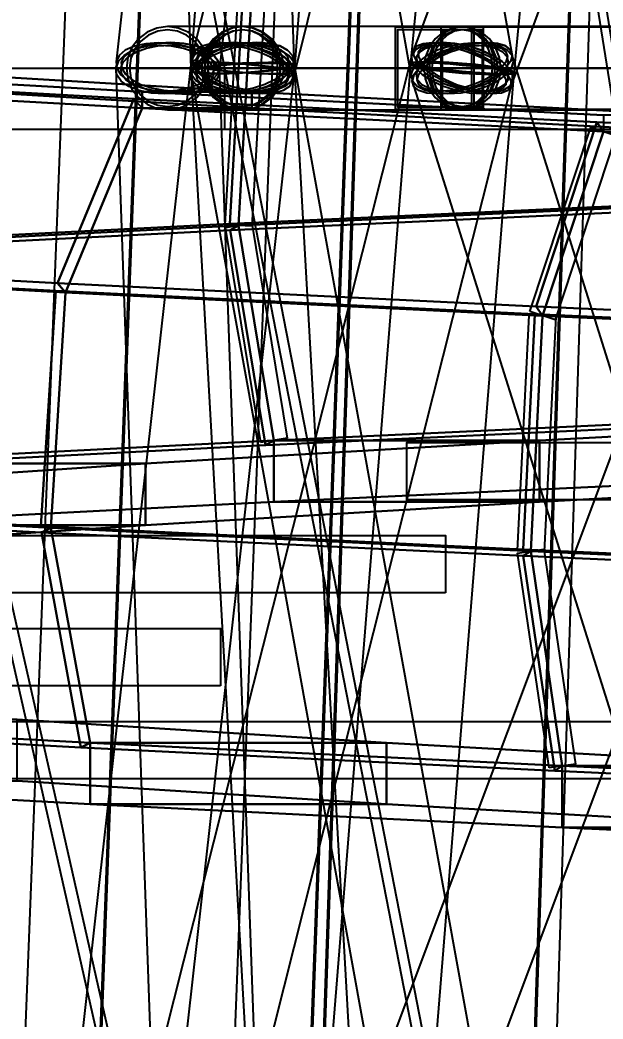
# Model space of a CAD drawing. Header units: millimetres. Extents: x -123812 to 252100, y -3000 to 639000.
# Drawn here: x -11472 to -8622, y 445355 to 450236 of the extents above; entities that cross this region are included whole.
import ezdxf

# ---------------------------------------------------------------- set-up
doc = ezdxf.new("R2010")
doc.units = ezdxf.units.MM
for name, color, linetype, lineweight in [('D-STR-DECK', 7, 'Continuous', 25), ('D-STR-DIM', 7, 'Continuous', 13), ('D-STR-STRC', 7, 'Continuous', 25)]:
    doc.layers.add(name, color=color, linetype=linetype, lineweight=lineweight)
doc.styles.add('OpenSansCondensed-Light', font='OpenSansCondensed-Light.ttf')
doc.styles.add('TOWER_UNICODE', font='Arial Unicode.ttf')
doc.dimstyles.new('EZDXF', dxfattribs={"dimtxt": 0.25, "dimasz": 0.175, "dimexe": 0.375, "dimexo": 0.125, "dimgap": 0.1, "dimtad": 1, "dimlfac": 100, "dimzin": 12, "dimdsep": 46, "dimtxsty": 'OpenSansCondensed-Light', "dimblk": 'ARCHTICK', "dimcen": 2.5, "dimazin": 3, "dimtfac": 0.5, "dimtmove": 2, "dimatfit": 3})

# ---------------------------------------------------------------- blocks, each defined once
blk = doc.blocks.new('_ARCHTICK')
at = {"color": 0, "linetype": 'BYBLOCK', "const_width": 0.15}
blk.add_lwpolyline([(-0.5, -0.5), (0.5, 0.5)], dxfattribs=at)

msp = doc.modelspace()

# ---------------------------------------------------------------- linework, layer by layer
at = {"layer": 'D-STR-DECK'}
for points in [[(-12376.3, 445000), (-14915, 455000), (-13237, 455000), (-10974.3, 445000)], [(-12376.3, 445000), (-14915, 455000), (-13237, 455000), (-10974.3, 445000)], [(-11030.9, 445000), (-13293.6, 455000), (-11396, 455000), (-9448, 445000)], [(-11030.9, 445000), (-13293.6, 455000), (-11396, 455000), (-9448, 445000)], [(-9496.7, 445000), (-11444.7, 455000), (-9360, 455000), (-7760, 445000)], [(-9496.7, 445000), (-11444.7, 455000), (-9360, 455000), (-7760, 445000)], [(-7800, 445000), (-9400, 455000), (-7163.8, 455000), (-5939.2, 445000)], [(-7800, 445000), (-9400, 455000), (-7163.8, 455000), (-5939.2, 445000)], [(-10381.2, 450390.1), (-10446.1, 449240.1), (-7952.5, 449353.8), (-7903.2, 450503.8)], [(-10403.1, 449231.8), (-10338.2, 450381.8), (-7870.5, 450495.5), (-7919.8, 449345.5)], [(-12623.6, 450276.5), (-12702.6, 449126.5), (-10446.1, 449240.1), (-10381.2, 450390.1)], [(-12650.2, 449118.2), (-12571.2, 450268.2), (-10338.2, 450381.8), (-10403.1, 449231.8)], [(-10468, 449235.5), (-10403.1, 450385.5), (-10273.3, 450378.2), (-10338.2, 449228.2)], [(-10403.1, 449231.8), (-10338.2, 450381.8), (-10381.2, 450390.1), (-10446.1, 449240.1)], [(-10403.1, 449231.8), (-10338.2, 450381.8), (-10381.2, 450390.1), (-10446.1, 449240.1)], [(-17200, 449700), (-17200, 450000), (-4957.2, 450000), (-4957.2, 449700)], [(-17200, 449700), (-17200, 450000), (-4957.2, 450000), (-4957.2, 449700)], [(-17052.9, 449700), (-17052.9, 450000), (-4829.6, 450000), (-4829.6, 449700)], [(-17052.9, 449700), (-17052.9, 450000), (-4829.6, 450000), (-4829.6, 449700)], [(-16613.9, 449700), (-16613.9, 450000), (-4619.4, 450000), (-4619.4, 449700)], [(-16613.9, 449700), (-16613.9, 450000), (-4619.4, 450000), (-4619.4, 449700)], [(-15890.7, 449700), (-15890.7, 450000), (-4330.1, 450000), (-4330.1, 449700)], [(-15890.7, 449700), (-15890.7, 450000), (-4330.1, 450000), (-4330.1, 449700)], [(-14895.6, 449700), (-14895.6, 450000), (-3966.8, 450000), (-3966.8, 449700)], [(-14895.6, 449700), (-14895.6, 450000), (-3966.8, 450000), (-3966.8, 449700)], [(-13645.7, 449700), (-13645.7, 450000), (-3535.5, 450000), (-3535.5, 449700)], [(-13645.7, 449700), (-13645.7, 450000), (-3535.5, 450000), (-3535.5, 449700)], [(-10338.9, 449884.5), (-10874.7, 449884.5), (-12900.3, 449998.2), (-12266, 449998.2)], [(-10874.7, 449884.5), (-10874.7, 449804.5), (-12900.3, 449918.2), (-12900.3, 449998.2)], [(-10338.9, 449804.5), (-10338.9, 449884.5), (-12266, 449998.2), (-12266, 449918.2)], [(-12162.2, 449700), (-12162.2, 450000), (-3043.8, 450000), (-3043.8, 449700)], [(-12162.2, 449700), (-12162.2, 450000), (-3043.8, 450000), (-3043.8, 449700)], [(-10470.7, 449700), (-10470.7, 450000), (-2500, 450000), (-2500, 449700)], [(-10470.7, 449700), (-10470.7, 450000), (-2500, 450000), (-2500, 449700)], [(-10914.4, 449849.9), (-11288.5, 448949.9), (-13390.1, 449063.6), (-12947.3, 449963.6)], [(-10874.7, 449804.5), (-10914.4, 449849.9), (-12947.3, 449963.6), (-12900.3, 449918.2)], [(-11248.7, 448904.5), (-10874.7, 449804.5), (-12900.3, 449918.2), (-13343.1, 449018.2)], [(-10874.7, 449804.5), (-10338.9, 449804.5), (-12266, 449918.2), (-12900.3, 449918.2)], [(-10874.7, 449804.5), (-10338.9, 449804.5), (-10338.9, 449884.5), (-10874.7, 449884.5)], [(-8194.7, 449770.9), (-8620.2, 449770.9), (-10874.7, 449884.5), (-10338.9, 449884.5)], [(-8620.2, 449770.9), (-8620.2, 449690.9), (-10874.7, 449804.5), (-10874.7, 449884.5)], [(-10874.7, 449804.5), (-10338.9, 449804.5), (-10338.9, 449884.5), (-10874.7, 449884.5)], [(-8194.7, 449690.9), (-8194.7, 449770.9), (-10338.9, 449884.5), (-10338.9, 449804.5)], [(-11248.7, 448904.5), (-10874.7, 449804.5), (-10914.4, 449849.9), (-11288.5, 448949.9)], [(-8651.8, 449736.3), (-8948.9, 448836.3), (-11288.5, 448949.9), (-10914.4, 449849.9)], [(-11248.7, 448904.5), (-10874.7, 449804.5), (-10914.4, 449849.9), (-11288.5, 448949.9)], [(-8620.2, 449690.9), (-8651.8, 449736.3), (-10914.4, 449849.9), (-10874.7, 449804.5)], [(-8917.3, 448790.9), (-8620.2, 449690.9), (-10874.7, 449804.5), (-11248.7, 448904.5)], [(-8620.2, 449690.9), (-8194.7, 449690.9), (-10338.9, 449804.5), (-10874.7, 449804.5)], [(-8917.3, 448790.9), (-8620.2, 449690.9), (-8651.8, 449736.3), (-8948.9, 448836.3)], [(-6209.6, 449622.7), (-6423.3, 448722.7), (-8948.9, 448836.3), (-8651.8, 449736.3)], [(-8917.3, 448790.9), (-8620.2, 449690.9), (-8651.8, 449736.3), (-8948.9, 448836.3)], [(-6186.9, 449577.3), (-6209.6, 449622.7), (-8651.8, 449736.3), (-8620.2, 449690.9)], [(-8979, 448811.3), (-8681.9, 449711.3), (-8558.5, 449670.5), (-8855.6, 448770.5)], [(-6400.6, 448677.3), (-6186.9, 449577.3), (-8620.2, 449690.9), (-8917.3, 448790.9)], [(-10446.1, 449240.1), (-10403.1, 449231.8), (-7919.8, 449345.5), (-7952.5, 449353.8)], [(-10403.1, 449231.8), (-10444.5, 449208.5), (-7951.3, 449322.1), (-7919.8, 449345.5)], [(-10230.1, 448181.8), (-10403.1, 449231.8), (-7919.8, 449345.5), (-7788.4, 448295.5)], [(-10444.5, 449208.5), (-10271.4, 448158.5), (-7819.8, 448272.1), (-7951.3, 449322.1)], [(-12702.6, 449126.5), (-12650.2, 449118.2), (-10403.1, 449231.8), (-10446.1, 449240.1)], [(-12650.2, 449118.2), (-12700.6, 449094.9), (-10444.5, 449208.5), (-10403.1, 449231.8)], [(-12700.6, 449094.9), (-12489.8, 448044.9), (-10271.4, 448158.5), (-10444.5, 449208.5)], [(-12439.4, 448068.2), (-12650.2, 449118.2), (-10403.1, 449231.8), (-10230.1, 448181.8)], [(-10294.2, 448171.2), (-10467.2, 449221.2), (-10339, 449242.4), (-10165.9, 448192.4)], [(-10230.1, 448181.8), (-10403.1, 449231.8), (-10444.5, 449208.5), (-10271.4, 448158.5)], [(-10230.1, 448181.8), (-10403.1, 449231.8), (-10444.5, 449208.5), (-10271.4, 448158.5)], [(-11288.5, 448949.9), (-11248.7, 448904.5), (-13343.1, 449018.2), (-13390.1, 449063.6)], [(-11296.7, 448912.8), (-11369.1, 447762.8), (-13485.6, 447876.5), (-13399.9, 449026.5)], [(-11321.1, 447754.5), (-11248.7, 448904.5), (-13343.1, 449018.2), (-13428.8, 447868.2)], [(-11248.7, 448904.5), (-11296.7, 448912.8), (-13399.9, 449026.5), (-13343.1, 449018.2)], [(-11321.1, 447754.5), (-11248.7, 448904.5), (-11296.7, 448912.8), (-11369.1, 447762.8)], [(-8955.4, 448799.2), (-9012.9, 447649.2), (-11369.1, 447762.8), (-11296.7, 448912.8)], [(-11321.1, 447754.5), (-11248.7, 448904.5), (-11296.7, 448912.8), (-11369.1, 447762.8)], [(-8974.8, 447640.9), (-8917.3, 448790.9), (-11248.7, 448904.5), (-11321.1, 447754.5)], [(-8917.3, 448790.9), (-8955.4, 448799.2), (-11296.7, 448912.8), (-11248.7, 448904.5)], [(-8948.9, 448836.3), (-8917.3, 448790.9), (-11248.7, 448904.5), (-11288.5, 448949.9)], [(-6423.3, 448722.7), (-6400.6, 448677.3), (-8917.3, 448790.9), (-8948.9, 448836.3)], [(-9039.7, 447644.2), (-8982.2, 448794.2), (-8852.4, 448787.7), (-8909.9, 447637.7)], [(-8974.8, 447640.9), (-8917.3, 448790.9), (-8955.4, 448799.2), (-9012.9, 447649.2)], [(-6428, 448685.6), (-6469.4, 447535.6), (-9012.9, 447649.2), (-8955.4, 448799.2)], [(-8974.8, 447640.9), (-8917.3, 448790.9), (-8955.4, 448799.2), (-9012.9, 447649.2)], [(-6441.9, 447527.3), (-6400.6, 448677.3), (-8917.3, 448790.9), (-8974.8, 447640.9)], [(-6400.6, 448677.3), (-6428, 448685.6), (-8955.4, 448799.2), (-8917.3, 448790.9)], [(-10271.4, 448158.5), (-10230.1, 448181.8), (-7788.4, 448295.5), (-7819.8, 448272.1)], [(-10230.1, 447881.8), (-10230.1, 448181.8), (-7788.4, 448295.5), (-7788.4, 447995.5)], [(-10230.1, 448181.8), (-8932.3, 448181.8), (-6802.2, 448295.5), (-7788.4, 448295.5)], [(-8932.3, 448181.8), (-8932.3, 447881.8), (-6802.2, 447995.5), (-6802.2, 448295.5)], [(-12489.8, 448044.9), (-12439.4, 448068.2), (-10230.1, 448181.8), (-10271.4, 448158.5)], [(-12439.4, 447768.2), (-12439.4, 448068.2), (-10230.1, 448181.8), (-10230.1, 447881.8)], [(-12439.4, 448068.2), (-10858.3, 448068.2), (-8932.3, 448181.8), (-10230.1, 448181.8)], [(-10858.3, 448068.2), (-10858.3, 447768.2), (-8932.3, 447881.8), (-8932.3, 448181.8)], [(-8932.3, 447881.8), (-10230.1, 447881.8), (-10230.1, 448181.8), (-8932.3, 448181.8)], [(-8932.3, 447881.8), (-10230.1, 447881.8), (-10230.1, 448181.8), (-8932.3, 448181.8)], [(-5413.3, 447891.8), (-9581.2, 447891.8), (-9581.2, 448171.8), (-5413.3, 448171.8)], [(-14369.1, 447954.5), (-12539.2, 447954.5), (-10858.3, 448068.2), (-12439.4, 448068.2)], [(-12539.2, 447954.5), (-12539.2, 447654.5), (-10858.3, 447768.2), (-10858.3, 448068.2)], [(-10858.3, 447768.2), (-12439.4, 447768.2), (-12439.4, 448068.2), (-10858.3, 448068.2)], [(-10858.3, 447768.2), (-12439.4, 447768.2), (-12439.4, 448068.2), (-10858.3, 448068.2)], [(-8932.3, 447881.8), (-10230.1, 447881.8), (-7788.4, 447995.5), (-6802.2, 447995.5)], [(-10858.3, 447768.2), (-12439.4, 447768.2), (-10230.1, 447881.8), (-8932.3, 447881.8)], [(-11369.1, 447762.8), (-11321.1, 447754.5), (-13428.8, 447868.2), (-13485.6, 447876.5)], [(-11321.1, 447754.5), (-11367.3, 447731.2), (-13483.5, 447844.9), (-13428.8, 447868.2)], [(-11367.3, 447731.2), (-11174.2, 446681.2), (-13254.9, 446794.9), (-13483.5, 447844.9)], [(-11128.1, 446704.5), (-11321.1, 447754.5), (-13428.8, 447868.2), (-13200.2, 446818.2)], [(-12539.2, 447654.5), (-14369.1, 447654.5), (-12439.4, 447768.2), (-10858.3, 447768.2)], [(-9012.9, 447649.2), (-8974.8, 447640.9), (-11321.1, 447754.5), (-11369.1, 447762.8)], [(-11128.1, 446704.5), (-11321.1, 447754.5), (-11367.3, 447731.2), (-11174.2, 446681.2)], [(-8974.8, 447640.9), (-9011.5, 447617.6), (-11367.3, 447731.2), (-11321.1, 447754.5)], [(-11128.1, 446704.5), (-11321.1, 447754.5), (-11367.3, 447731.2), (-11174.2, 446681.2)], [(-9011.5, 447617.6), (-8858.1, 446567.6), (-11174.2, 446681.2), (-11367.3, 447731.2)], [(-8821.5, 446590.9), (-8974.8, 447640.9), (-11321.1, 447754.5), (-11128.1, 446704.5)], [(-9391.4, 447437.3), (-16131.1, 447437.3), (-16131.1, 447717.3), (-9391.4, 447717.3)], [(-8885.8, 446581.5), (-9039.1, 447631.5), (-8910.5, 447650.3), (-8757.1, 446600.3)], [(-6469.4, 447535.6), (-6441.9, 447527.3), (-8974.8, 447640.9), (-9012.9, 447649.2)], [(-8821.5, 446590.9), (-8974.8, 447640.9), (-9011.5, 447617.6), (-8858.1, 446567.6)], [(-6441.9, 447527.3), (-6468.3, 447504), (-9011.5, 447617.6), (-8974.8, 447640.9)], [(-8821.5, 446590.9), (-8974.8, 447640.9), (-9011.5, 447617.6), (-8858.1, 446567.6)], [(-6331.7, 446477.3), (-6441.9, 447527.3), (-8974.8, 447640.9), (-8821.5, 446590.9)], [(-6468.3, 447504), (-6358, 446454), (-8858.1, 446567.6), (-9011.5, 447617.6)], [(-10491.8, 446982.7), (-17134.1, 446982.7), (-17134.1, 447262.7), (-10491.8, 447262.7)], [(-11174.2, 446681.2), (-11128.1, 446704.5), (-13200.2, 446818.2), (-13254.9, 446794.9)], [(-11128.1, 446404.5), (-11128.1, 446704.5), (-13200.2, 446818.2), (-13200.2, 446518.2)], [(-11128.1, 446704.5), (-9680.2, 446704.5), (-11486.1, 446818.2), (-13200.2, 446818.2)], [(-7693, 446528.2), (-12343.2, 446528.2), (-12343.2, 446808.2), (-7693, 446808.2)], [(-9680.2, 446704.5), (-9680.2, 446404.5), (-11486.1, 446518.2), (-11486.1, 446818.2)], [(-8858.1, 446567.6), (-8821.5, 446590.9), (-11128.1, 446704.5), (-11174.2, 446681.2)], [(-9680.2, 446404.5), (-11128.1, 446404.5), (-11128.1, 446704.5), (-9680.2, 446704.5)], [(-8821.5, 446290.9), (-8821.5, 446590.9), (-11128.1, 446704.5), (-11128.1, 446404.5)], [(-8821.5, 446590.9), (-7671.4, 446590.9), (-9680.2, 446704.5), (-11128.1, 446704.5)], [(-9680.2, 446404.5), (-11128.1, 446404.5), (-11128.1, 446704.5), (-9680.2, 446704.5)], [(-7671.4, 446590.9), (-7671.4, 446290.9), (-9680.2, 446404.5), (-9680.2, 446704.5)], [(-6358, 446454), (-6331.7, 446477.3), (-8821.5, 446590.9), (-8858.1, 446567.6)], [(-7671.4, 446290.9), (-8821.5, 446290.9), (-8821.5, 446590.9), (-7671.4, 446590.9)], [(-6331.7, 446177.3), (-6331.7, 446477.3), (-8821.5, 446590.9), (-8821.5, 446290.9)], [(-6331.7, 446477.3), (-5504.6, 446477.3), (-7671.4, 446590.9), (-8821.5, 446590.9)], [(-7671.4, 446290.9), (-8821.5, 446290.9), (-8821.5, 446590.9), (-7671.4, 446590.9)], [(-9680.2, 446404.5), (-11128.1, 446404.5), (-13200.2, 446518.2), (-11486.1, 446518.2)], [(-7671.4, 446290.9), (-8821.5, 446290.9), (-11128.1, 446404.5), (-9680.2, 446404.5)], [(-5504.6, 446177.3), (-6331.7, 446177.3), (-8821.5, 446290.9), (-7671.4, 446290.9)]]:
    msp.add_lwpolyline(points, close=True, dxfattribs=at)
at = {"layer": 'D-STR-STRC'}
for points in [[(-8721.1, 475019.3), (-10637, 450019.3), (-10628.3, 450013.1), (-10603, 450006), (-10562.8, 449998.5), (-10510.3, 449991.2), (-10449.3, 449984.4), (-10383.7, 449978.7), (-10318.2, 449974.4), (-10257.1, 449971.9), (-10204.6, 449971.3), (-10164.4, 449972.6), (-10139.1, 449975.9), (-10130.4, 449980.7), (-8214.5, 474980.7)], [(-7166.8, 475024.1), (-9562.6, 450024.1), (-9554, 450019.3), (-9528.7, 450013.1), (-9488.6, 450006), (-9436.2, 449998.6), (-9375.2, 449991.2), (-9309.8, 449984.4), (-9244.3, 449978.7), (-9183.4, 449974.4), (-9131, 449971.9), (-9090.8, 449971.3), (-9065.5, 449972.6), (-9056.9, 449975.9), (-6661.1, 474975.9)], [(-9387.7, 455061.8), (-10630.1, 450061.8), (-10628.9, 450032), (-10611.1, 450000), (-10577.7, 449968), (-10531.2, 449938.2), (-10474.6, 449912.5), (-10411.8, 449892.9), (-10347.1, 449880.5), (-10284.8, 449876.3), (-10229.4, 449880.5), (-10184.4, 449892.9), (-10153, 449912.5), (-10137.3, 449938.2), (-8895, 454938.2)], [(-7702.4, 455087.5), (-9548.2, 450087.5), (-9548.1, 450061.8), (-9531.6, 450032), (-9500.1, 450000), (-9455.6, 449968), (-9401.2, 449938.2), (-9340.5, 449912.5), (-9277.7, 449892.9), (-9217.1, 449880.5), (-9162.9, 449876.3), (-9118.6, 449880.5), (-9087.4, 449892.9), (-9071.3, 449912.5), (-7225.4, 454912.5)], [(-10447.7, 455032), (-11001.9, 450032), (-10998.9, 450000), (-10979, 449968), (-10943.5, 449938.2), (-10894.8, 449912.5), (-10836.3, 449892.9), (-10771.8, 449880.5), (-10705.9, 449876.3), (-10643, 449880.5), (-10587.3, 449892.9), (-10542.8, 449912.5), (-10512.4, 449938.2), (-10498.1, 449968), (-9944, 454968)], [(-10446.8, 454968), (-9560.6, 449968), (-9553.6, 449938.2), (-9529.9, 449912.5), (-9491.3, 449892.9), (-9440.2, 449880.5), (-9380.3, 449876.3), (-9315.6, 449880.5), (-9250.4, 449892.9), (-9189.3, 449912.5), (-9136.5, 449938.2), (-9095.4, 449968), (-9068.9, 450000), (-9058.9, 450032), (-9945, 455032)], [(-10809.1, 455000), (-10637.2, 450000), (-10632.1, 449968), (-10610.1, 449938.2), (-10572.6, 449912.5), (-10522.3, 449892.9), (-10462.5, 449880.5), (-10397.4, 449876.3), (-10331.3, 449880.5), (-10268.8, 449892.9), (-10214.1, 449912.5), (-10171, 449938.2), (-10142.4, 449968), (-10130.2, 450000), (-10302, 455000)], [(-7601.4, 450203.2), (-9309.8, 450203.2), (-9351.5, 450196.3), (-9390.4, 450176), (-9423.8, 450143.7), (-9449.4, 450101.6), (-9465.5, 450052.6), (-9471, 450000), (-9465.5, 449947.4), (-9449.4, 449898.4), (-9423.8, 449856.3), (-9390.4, 449824), (-9351.5, 449803.7), (-9309.8, 449796.8), (-7601.4, 449796.8)], [(-7601.4, 450203.2), (-9309.8, 450203.2), (-9351.5, 450196.3), (-9390.4, 450176), (-9423.8, 450143.7), (-9449.4, 450101.6), (-9465.5, 450052.6), (-9471, 450000), (-9465.5, 449947.4), (-9449.4, 449898.4), (-9423.8, 449856.3), (-9390.4, 449824), (-9351.5, 449803.7), (-9309.8, 449796.8), (-7601.4, 449796.8)], [(-10692.6, 444967.5), (-10131.9, 449967.5), (-10134.7, 450000), (-10154.5, 450032.5), (-10189.9, 450062.7), (-10238.5, 450088.7), (-10297, 450108.6), (-10361.4, 450121.1), (-10427.3, 450125.4), (-10490.3, 450121.1), (-10546, 450108.6), (-10590.6, 450088.7), (-10621.2, 450062.7), (-10635.5, 450032.5), (-11196.2, 445032.5)], [(-10318, 445000), (-10496.5, 450000), (-10501.5, 450032.5), (-10523.5, 450062.7), (-10560.9, 450088.7), (-10611.2, 450108.6), (-10671, 450121.1), (-10736.1, 450125.4), (-10802.2, 450121.1), (-10864.7, 450108.6), (-10919.4, 450088.7), (-10962.6, 450062.7), (-10991.3, 450032.5), (-11003.5, 450000), (-10825, 445000)], [(-10325.4, 444937.3), (-9063.6, 449937.3), (-9064.6, 449967.5), (-9082.3, 450000), (-9115.4, 450032.5), (-9161.8, 450062.7), (-9218.3, 450088.7), (-9281.1, 450108.6), (-9345.7, 450121.1), (-9408, 450125.4), (-9463.5, 450121.1), (-9508.6, 450108.6), (-9540.1, 450088.7), (-9555.9, 450062.7), (-10817.7, 445062.7)], [(-9227.4, 445032.5), (-10132.9, 450032.5), (-10140, 450062.7), (-10163.7, 450088.7), (-10202.3, 450108.6), (-10253.3, 450121.1), (-10313.2, 450125.4), (-10377.9, 450121.1), (-10443, 450108.6), (-10504.1, 450088.7), (-10556.9, 450062.7), (-10598, 450032.5), (-10624.4, 450000), (-10634.5, 449967.5), (-9728.9, 444967.5)], [(-9240.1, 444911.3), (-7363.4, 449911.3), (-7363.4, 449937.3), (-7379.5, 449967.5), (-7410.9, 450000), (-7455.2, 450032.5), (-7509.4, 450062.7), (-7569.9, 450088.7), (-7632.6, 450108.6), (-7693.2, 450121.1), (-7747.5, 450125.4), (-7791.8, 450121.1), (-7823.2, 450108.6), (-7839.4, 450088.7), (-9716.2, 445088.7)], [(-7494.6, 445062.7), (-9065.4, 450062.7), (-9073.7, 450088.7), (-9098.1, 450108.6), (-9136.9, 450121.1), (-9187.5, 450125.4), (-9246.4, 450121.1), (-9309.7, 450108.6), (-9372.9, 450088.7), (-9431.9, 450062.7), (-9482.5, 450032.5), (-9521.3, 450000), (-9545.8, 449967.5), (-9554.1, 449937.3), (-7983.2, 444937.3)], [(-11069.6, 424979.8), (-9056.6, 449979.8), (-9065.2, 449986.6), (-9090.5, 449994.3), (-9130.7, 450002.5), (-9183.2, 450010.4), (-9244.2, 450017.6), (-9309.8, 450023.7), (-9375.3, 450028.1), (-9436.4, 450030.6), (-9488.8, 450031), (-9529, 450029.3), (-9554.3, 450025.7), (-9563, 450020.2), (-11576, 425020.2)], [(-8719.4, 425014.2), (-10130.1, 450014.2), (-10138.7, 450020), (-10164.1, 450024.4), (-10204.4, 450027.2), (-10256.9, 450028.1), (-10318.1, 450027.1), (-10383.7, 450024.3), (-10449.3, 450019.8), (-10510.5, 450013.9), (-10563, 450007.1), (-10603.3, 449999.8), (-10628.7, 449992.6), (-10637.3, 449985.8), (-9226.6, 424985.8)]]:
    msp.add_lwpolyline(points, dxfattribs=at)
for points in [[(-11262.4, 450000), (-10237.6, 450000), (-10043.6, 455000), (-11067.5, 455000)], [(-10902.5, 450000), (-9864.9, 450000), (-9678.2, 455000), (-10713.6, 455000)], [(-10896.1, 450000), (-9871.3, 450000), (-9683.9, 455000), (-10707.8, 455000)], [(-9828.6, 450000), (-8790.9, 450000), (-8623.7, 455000), (-9659.1, 455000)], [(-9822.2, 450000), (-8797.4, 450000), (-8629.4, 455000), (-9653.3, 455000)], [(-8698.3, 450000), (-7660.6, 450000), (-7503.1, 455000), (-8538.5, 455000)], [(-10951.5, 450000), (-10944.6, 449947.4), (-10924.5, 449898.4), (-10892.5, 449856.3), (-10850.7, 449824), (-10802.1, 449803.7), (-10750, 449796.8), (-10383.7, 449796.8), (-10331.6, 449803.7), (-10283, 449824), (-10241.2, 449856.3), (-10209.2, 449898.4), (-10189.1, 449947.4), (-10182.2, 450000), (-10189.1, 450052.6), (-10209.2, 450101.6), (-10241.2, 450143.7), (-10283, 450176), (-10331.6, 450196.3), (-10383.7, 450203.2), (-10750, 450203.2), (-10802.1, 450196.3), (-10850.7, 450176), (-10892.5, 450143.7), (-10924.5, 450101.6), (-10944.6, 450052.6)], [(-10951.5, 450000), (-10944.6, 449947.4), (-10924.5, 449898.4), (-10892.5, 449856.3), (-10850.7, 449824), (-10802.1, 449803.7), (-10750, 449796.8), (-10697.9, 449803.7), (-10649.3, 449824), (-10607.5, 449856.3), (-10575.5, 449898.4), (-10555.4, 449947.4), (-10548.5, 450000), (-10555.4, 450052.6), (-10575.5, 450101.6), (-10607.5, 450143.7), (-10649.3, 450176), (-10697.9, 450196.3), (-10750, 450203.2), (-10802.1, 450196.3), (-10850.7, 450176), (-10892.5, 450143.7), (-10924.5, 450101.6), (-10944.6, 450052.6)], [(-10951.5, 450000), (-10944.6, 449947.4), (-10924.5, 449898.4), (-10892.5, 449856.3), (-10850.7, 449824), (-10802.1, 449803.7), (-10750, 449796.8), (-10383.7, 449796.8), (-10331.6, 449803.7), (-10283, 449824), (-10241.2, 449856.3), (-10209.2, 449898.4), (-10189.1, 449947.4), (-10182.2, 450000), (-10189.1, 450052.6), (-10209.2, 450101.6), (-10241.2, 450143.7), (-10283, 450176), (-10331.6, 450196.3), (-10383.7, 450203.2), (-10750, 450203.2), (-10802.1, 450196.3), (-10850.7, 450176), (-10892.5, 450143.7), (-10924.5, 450101.6), (-10944.6, 450052.6)], [(-10951.5, 450000), (-10944.6, 449947.4), (-10924.5, 449898.4), (-10892.5, 449856.3), (-10850.7, 449824), (-10802.1, 449803.7), (-10750, 449796.8), (-10697.9, 449803.7), (-10649.3, 449824), (-10607.5, 449856.3), (-10575.5, 449898.4), (-10555.4, 449947.4), (-10548.5, 450000), (-10555.4, 450052.6), (-10575.5, 450101.6), (-10607.5, 450143.7), (-10649.3, 450176), (-10697.9, 450196.3), (-10750, 450203.2), (-10802.1, 450196.3), (-10850.7, 450176), (-10892.5, 450143.7), (-10924.5, 450101.6), (-10944.6, 450052.6)], [(-10935.6, 450000), (-10929.3, 449951.5), (-10910.7, 449906.4), (-10881.2, 449867.6), (-10842.8, 449837.9), (-10798, 449819.2), (-10750, 449812.8), (-10702, 449819.2), (-10657.2, 449837.9), (-10618.8, 449867.6), (-10589.3, 449906.4), (-10570.7, 449951.5), (-10564.4, 450000), (-10570.7, 450048.5), (-10589.3, 450093.6), (-10618.8, 450132.4), (-10657.2, 450162.1), (-10702, 450180.8), (-10750, 450187.2), (-10798, 450180.8), (-10842.8, 450162.1), (-10881.2, 450132.4), (-10910.7, 450093.6), (-10929.3, 450048.5)], [(-10935.6, 450000), (-10929.3, 449951.5), (-10910.7, 449906.4), (-10881.2, 449867.6), (-10842.8, 449837.9), (-10798, 449819.2), (-10750, 449812.8), (-10702, 449819.2), (-10657.2, 449837.9), (-10618.8, 449867.6), (-10589.3, 449906.4), (-10570.7, 449951.5), (-10564.4, 450000), (-10570.7, 450048.5), (-10589.3, 450093.6), (-10618.8, 450132.4), (-10657.2, 450162.1), (-10702, 450180.8), (-10750, 450187.2), (-10798, 450180.8), (-10842.8, 450162.1), (-10881.2, 450132.4), (-10910.7, 450093.6), (-10929.3, 450048.5)], [(-10585.2, 450000), (-10578.3, 449947.4), (-10558.2, 449898.4), (-10526.2, 449856.3), (-10484.4, 449824), (-10435.8, 449803.7), (-10383.7, 449796.8), (-10331.6, 449803.7), (-10283, 449824), (-10241.2, 449856.3), (-10209.2, 449898.4), (-10189.1, 449947.4), (-10182.2, 450000), (-10189.1, 450052.6), (-10209.2, 450101.6), (-10241.2, 450143.7), (-10283, 450176), (-10331.6, 450196.3), (-10383.7, 450203.2), (-10435.8, 450196.3), (-10484.4, 450176), (-10526.2, 450143.7), (-10558.2, 450101.6), (-10578.3, 450052.6)], [(-10585.2, 450000), (-10578.3, 449947.4), (-10558.2, 449898.4), (-10526.2, 449856.3), (-10484.4, 449824), (-10435.8, 449803.7), (-10383.7, 449796.8), (-10331.6, 449803.7), (-10283, 449824), (-10241.2, 449856.3), (-10209.2, 449898.4), (-10189.1, 449947.4), (-10182.2, 450000), (-10189.1, 450052.6), (-10209.2, 450101.6), (-10241.2, 450143.7), (-10283, 450176), (-10331.6, 450196.3), (-10383.7, 450203.2), (-10435.8, 450196.3), (-10484.4, 450176), (-10526.2, 450143.7), (-10558.2, 450101.6), (-10578.3, 450052.6)], [(-10571.4, 450000), (-10565, 449947.4), (-10546.3, 449898.4), (-10516.4, 449856.3), (-10477.6, 449824), (-10432.3, 449803.7), (-10383.7, 449796.8), (-9309.8, 449796.8), (-9261.2, 449803.7), (-9215.9, 449824), (-9177, 449856.3), (-9147.2, 449898.4), (-9128.4, 449947.4), (-9122, 450000), (-9128.4, 450052.6), (-9147.2, 450101.6), (-9177, 450143.7), (-9215.9, 450176), (-9261.2, 450196.3), (-9309.8, 450203.2), (-10383.7, 450203.2), (-10432.3, 450196.3), (-10477.6, 450176), (-10516.4, 450143.7), (-10546.3, 450101.6), (-10565, 450052.6)], [(-10571.4, 450000), (-10565, 449947.4), (-10546.3, 449898.4), (-10516.4, 449856.3), (-10477.6, 449824), (-10432.3, 449803.7), (-10383.7, 449796.8), (-10335.1, 449803.7), (-10289.8, 449824), (-10251, 449856.3), (-10221.1, 449898.4), (-10202.4, 449947.4), (-10196, 450000), (-10202.4, 450052.6), (-10221.1, 450101.6), (-10251, 450143.7), (-10289.8, 450176), (-10335.1, 450196.3), (-10383.7, 450203.2), (-10432.3, 450196.3), (-10477.6, 450176), (-10516.4, 450143.7), (-10546.3, 450101.6), (-10565, 450052.6)], [(-10571.4, 450000), (-10565, 449947.4), (-10546.3, 449898.4), (-10516.4, 449856.3), (-10477.6, 449824), (-10432.3, 449803.7), (-10383.7, 449796.8), (-9309.8, 449796.8), (-9261.2, 449803.7), (-9215.9, 449824), (-9177, 449856.3), (-9147.2, 449898.4), (-9128.4, 449947.4), (-9122, 450000), (-9128.4, 450052.6), (-9147.2, 450101.6), (-9177, 450143.7), (-9215.9, 450176), (-9261.2, 450196.3), (-9309.8, 450203.2), (-10383.7, 450203.2), (-10432.3, 450196.3), (-10477.6, 450176), (-10516.4, 450143.7), (-10546.3, 450101.6), (-10565, 450052.6)], [(-10571.4, 450000), (-10565, 449947.4), (-10546.3, 449898.4), (-10516.4, 449856.3), (-10477.6, 449824), (-10432.3, 449803.7), (-10383.7, 449796.8), (-10335.1, 449803.7), (-10289.8, 449824), (-10251, 449856.3), (-10221.1, 449898.4), (-10202.4, 449947.4), (-10196, 450000), (-10202.4, 450052.6), (-10221.1, 450101.6), (-10251, 450143.7), (-10289.8, 450176), (-10335.1, 450196.3), (-10383.7, 450203.2), (-10432.3, 450196.3), (-10477.6, 450176), (-10516.4, 450143.7), (-10546.3, 450101.6), (-10565, 450052.6)], [(-10569.3, 450000), (-10563, 449951.5), (-10544.4, 449906.4), (-10514.9, 449867.6), (-10476.5, 449837.9), (-10431.7, 449819.2), (-10383.7, 449812.8), (-10335.7, 449819.2), (-10290.9, 449837.9), (-10252.5, 449867.6), (-10223, 449906.4), (-10204.4, 449951.5), (-10198.1, 450000), (-10204.4, 450048.5), (-10223, 450093.6), (-10252.5, 450132.4), (-10290.9, 450162.1), (-10335.7, 450180.8), (-10383.7, 450187.2), (-10431.7, 450180.8), (-10476.5, 450162.1), (-10514.9, 450132.4), (-10544.4, 450093.6), (-10563, 450048.5)], [(-10569.3, 450000), (-10563, 449951.5), (-10544.4, 449906.4), (-10514.9, 449867.6), (-10476.5, 449837.9), (-10431.7, 449819.2), (-10383.7, 449812.8), (-10335.7, 449819.2), (-10290.9, 449837.9), (-10252.5, 449867.6), (-10223, 449906.4), (-10204.4, 449951.5), (-10198.1, 450000), (-10204.4, 450048.5), (-10223, 450093.6), (-10252.5, 450132.4), (-10290.9, 450162.1), (-10335.7, 450180.8), (-10383.7, 450187.2), (-10431.7, 450180.8), (-10476.5, 450162.1), (-10514.9, 450132.4), (-10544.4, 450093.6), (-10563, 450048.5)], [(-10556.7, 450000), (-10550.8, 449951.5), (-10533.5, 449906.4), (-10506, 449867.6), (-10470.2, 449837.9), (-10428.5, 449819.2), (-10383.7, 449812.8), (-10338.9, 449819.2), (-10297.2, 449837.9), (-10261.4, 449867.6), (-10233.9, 449906.4), (-10216.6, 449951.5), (-10210.8, 450000), (-10216.6, 450048.5), (-10233.9, 450093.6), (-10261.4, 450132.4), (-10297.2, 450162.1), (-10338.9, 450180.8), (-10383.7, 450187.2), (-10428.5, 450180.8), (-10470.2, 450162.1), (-10506, 450132.4), (-10533.5, 450093.6), (-10550.8, 450048.5)], [(-10556.7, 450000), (-10550.8, 449951.5), (-10533.5, 449906.4), (-10506, 449867.6), (-10470.2, 449837.9), (-10428.5, 449819.2), (-10383.7, 449812.8), (-10338.9, 449819.2), (-10297.2, 449837.9), (-10261.4, 449867.6), (-10233.9, 449906.4), (-10216.6, 449951.5), (-10210.8, 450000), (-10216.6, 450048.5), (-10233.9, 450093.6), (-10261.4, 450132.4), (-10297.2, 450162.1), (-10338.9, 450180.8), (-10383.7, 450187.2), (-10428.5, 450180.8), (-10470.2, 450162.1), (-10506, 450132.4), (-10533.5, 450093.6), (-10550.8, 450048.5)], [(-9638, 449800), (-7986.3, 449800), (-7986.3, 450200), (-9638, 450200)], [(-9251.7, 450200), (-9638, 450200), (-9638, 449800), (-9251.7, 449800)], [(-9638, 449800), (-7986.3, 449800), (-7986.3, 450200), (-9638, 450200)], [(-9251.7, 450200), (-9638, 450200), (-9638, 449800), (-9251.7, 449800)], [(-9263.3, 450188), (-9626.4, 450188), (-9626.4, 449812), (-9263.3, 449812)], [(-9263.3, 450188), (-9626.4, 450188), (-9626.4, 449812), (-9263.3, 449812)], [(-9497.5, 450000), (-9491.1, 449947.4), (-9472.4, 449898.4), (-9442.5, 449856.3), (-9403.6, 449824), (-9358.4, 449803.7), (-9309.8, 449796.8), (-9261.2, 449803.7), (-9215.9, 449824), (-9177, 449856.3), (-9147.2, 449898.4), (-9128.4, 449947.4), (-9122, 450000), (-9128.4, 450052.6), (-9147.2, 450101.6), (-9177, 450143.7), (-9215.9, 450176), (-9261.2, 450196.3), (-9309.8, 450203.2), (-9358.4, 450196.3), (-9403.6, 450176), (-9442.5, 450143.7), (-9472.4, 450101.6), (-9491.1, 450052.6)], [(-9497.5, 450000), (-9491.1, 449947.4), (-9472.4, 449898.4), (-9442.5, 449856.3), (-9403.6, 449824), (-9358.4, 449803.7), (-9309.8, 449796.8), (-9261.2, 449803.7), (-9215.9, 449824), (-9177, 449856.3), (-9147.2, 449898.4), (-9128.4, 449947.4), (-9122, 450000), (-9128.4, 450052.6), (-9147.2, 450101.6), (-9177, 450143.7), (-9215.9, 450176), (-9261.2, 450196.3), (-9309.8, 450203.2), (-9358.4, 450196.3), (-9403.6, 450176), (-9442.5, 450143.7), (-9472.4, 450101.6), (-9491.1, 450052.6)], [(-9482.7, 450000), (-9476.8, 449951.5), (-9459.6, 449906.4), (-9432.1, 449867.6), (-9396.2, 449837.9), (-9354.5, 449819.2), (-9309.8, 449812.8), (-9265, 449819.2), (-9223.3, 449837.9), (-9187.5, 449867.6), (-9160, 449906.4), (-9142.7, 449951.5), (-9136.8, 450000), (-9142.7, 450048.5), (-9160, 450093.6), (-9187.5, 450132.4), (-9223.3, 450162.1), (-9265, 450180.8), (-9309.8, 450187.2), (-9354.5, 450180.8), (-9396.2, 450162.1), (-9432.1, 450132.4), (-9459.6, 450093.6), (-9476.8, 450048.5)], [(-9482.7, 450000), (-9476.8, 449951.5), (-9459.6, 449906.4), (-9432.1, 449867.6), (-9396.2, 449837.9), (-9354.5, 449819.2), (-9309.8, 449812.8), (-9265, 449819.2), (-9223.3, 449837.9), (-9187.5, 449867.6), (-9160, 449906.4), (-9142.7, 449951.5), (-9136.8, 450000), (-9142.7, 450048.5), (-9160, 450093.6), (-9187.5, 450132.4), (-9223.3, 450162.1), (-9265, 450180.8), (-9309.8, 450187.2), (-9354.5, 450180.8), (-9396.2, 450162.1), (-9432.1, 450132.4), (-9459.6, 450093.6), (-9476.8, 450048.5)], [(-9471, 450000), (-9465.5, 449947.4), (-9449.4, 449898.4), (-9423.8, 449856.3), (-9390.4, 449824), (-9351.5, 449803.7), (-9309.8, 449796.8), (-9268, 449803.7), (-9229.2, 449824), (-9195.8, 449856.3), (-9170.2, 449898.4), (-9154.1, 449947.4), (-9148.6, 450000), (-9154.1, 450052.6), (-9170.2, 450101.6), (-9195.8, 450143.7), (-9229.2, 450176), (-9268, 450196.3), (-9309.8, 450203.2), (-9351.5, 450196.3), (-9390.4, 450176), (-9423.8, 450143.7), (-9449.4, 450101.6), (-9465.5, 450052.6)], [(-9471, 450000), (-9465.5, 449947.4), (-9449.4, 449898.4), (-9423.8, 449856.3), (-9390.4, 449824), (-9351.5, 449803.7), (-9309.8, 449796.8), (-9268, 449803.7), (-9229.2, 449824), (-9195.8, 449856.3), (-9170.2, 449898.4), (-9154.1, 449947.4), (-9148.6, 450000), (-9154.1, 450052.6), (-9170.2, 450101.6), (-9195.8, 450143.7), (-9229.2, 450176), (-9268, 450196.3), (-9309.8, 450203.2), (-9351.5, 450196.3), (-9390.4, 450176), (-9423.8, 450143.7), (-9449.4, 450101.6), (-9465.5, 450052.6)], [(-9458.3, 450000), (-9453.2, 449951.5), (-9438.4, 449906.4), (-9414.8, 449867.6), (-9384, 449837.9), (-9348.2, 449819.2), (-9309.8, 449812.8), (-9271.3, 449819.2), (-9235.5, 449837.9), (-9204.8, 449867.6), (-9181.2, 449906.4), (-9166.3, 449951.5), (-9161.3, 450000), (-9166.3, 450048.5), (-9181.2, 450093.6), (-9204.8, 450132.4), (-9235.5, 450162.1), (-9271.3, 450180.8), (-9309.8, 450187.2), (-9348.2, 450180.8), (-9384, 450162.1), (-9414.8, 450132.4), (-9438.4, 450093.6), (-9453.2, 450048.5)], [(-9458.3, 450000), (-9453.2, 449951.5), (-9438.4, 449906.4), (-9414.8, 449867.6), (-9384, 449837.9), (-9348.2, 449819.2), (-9309.8, 449812.8), (-9271.3, 449819.2), (-9235.5, 449837.9), (-9204.8, 449867.6), (-9181.2, 449906.4), (-9166.3, 449951.5), (-9161.3, 450000), (-9166.3, 450048.5), (-9181.2, 450093.6), (-9204.8, 450132.4), (-9235.5, 450162.1), (-9271.3, 450180.8), (-9309.8, 450187.2), (-9348.2, 450180.8), (-9384, 450162.1), (-9414.8, 450132.4), (-9438.4, 450093.6), (-9453.2, 450048.5)], [(-9414.1, 449800), (-4618.1, 449800), (-4618.1, 450200), (-9414.1, 450200)], [(-9205.5, 450200), (-9414.1, 450200), (-9414.1, 449800), (-9205.5, 449800)], [(-9211.7, 450188), (-9407.8, 450188), (-9407.8, 449812), (-9211.7, 449812)], [(-10496.5, 450000), (-10508.7, 449967.5), (-10537.4, 449937.3), (-10580.6, 449911.3), (-10635.3, 449891.4), (-10697.8, 449878.9), (-10763.9, 449874.6), (-10829, 449878.9), (-10888.8, 449891.4), (-10939.1, 449911.3), (-10976.5, 449937.3), (-10998.5, 449967.5), (-11003.5, 450000), (-10991.3, 450032.5), (-10962.6, 450062.7), (-10919.4, 450088.7), (-10864.7, 450108.6), (-10802.2, 450121.1), (-10736.1, 450125.4), (-10671, 450121.1), (-10611.2, 450108.6), (-10560.9, 450088.7), (-10523.5, 450062.7), (-10501.5, 450032.5)], [(-10998.9, 450000), (-10979, 449968), (-10943.5, 449938.2), (-10894.8, 449912.5), (-10836.3, 449892.9), (-10771.8, 449880.5), (-10705.9, 449876.3), (-10643, 449880.5), (-10587.3, 449892.9), (-10542.8, 449912.5), (-10512.4, 449938.2), (-10498.1, 449968), (-10501.1, 450000), (-10521, 450032), (-10556.5, 450061.8), (-10605.2, 450087.5), (-10663.7, 450107.1), (-10728.2, 450119.5), (-10794.1, 450123.7), (-10857, 450119.5), (-10912.7, 450107.1), (-10957.2, 450087.5), (-10987.6, 450061.8), (-11001.9, 450032)], [(-10637.2, 450000), (-10632.1, 449968), (-10610.1, 449938.2), (-10572.6, 449912.5), (-10522.3, 449892.9), (-10462.5, 449880.5), (-10397.4, 449876.3), (-10331.3, 449880.5), (-10268.8, 449892.9), (-10214.1, 449912.5), (-10171, 449938.2), (-10142.4, 449968), (-10130.2, 450000), (-10135.3, 450032), (-10157.3, 450061.8), (-10194.8, 450087.5), (-10245.1, 450107.1), (-10304.9, 450119.5), (-10370, 450123.7), (-10436.1, 450119.5), (-10498.6, 450107.1), (-10553.3, 450087.5), (-10596.4, 450061.8), (-10625, 450032)], [(-10134.7, 450000), (-10131.9, 449967.5), (-10146.2, 449937.3), (-10176.8, 449911.3), (-10221.4, 449891.4), (-10277.1, 449878.9), (-10340.1, 449874.6), (-10406, 449878.9), (-10470.4, 449891.4), (-10528.9, 449911.3), (-10577.5, 449937.3), (-10612.9, 449967.5), (-10632.7, 450000), (-10635.5, 450032.5), (-10621.2, 450062.7), (-10590.6, 450088.7), (-10546, 450108.6), (-10490.3, 450121.1), (-10427.3, 450125.4), (-10361.4, 450121.1), (-10297, 450108.6), (-10238.5, 450088.7), (-10189.9, 450062.7), (-10154.5, 450032.5)], [(-10143, 450000), (-10169.4, 449967.5), (-10210.5, 449937.3), (-10263.3, 449911.3), (-10324.4, 449891.4), (-10389.5, 449878.9), (-10454.2, 449874.6), (-10514.1, 449878.9), (-10565.1, 449891.4), (-10603.8, 449911.3), (-10627.4, 449937.3), (-10634.5, 449967.5), (-10624.4, 450000), (-10598, 450032.5), (-10556.9, 450062.7), (-10504.1, 450088.7), (-10443, 450108.6), (-10377.9, 450121.1), (-10313.2, 450125.4), (-10253.3, 450121.1), (-10202.3, 450108.6), (-10163.7, 450088.7), (-10140, 450062.7), (-10132.9, 450032.5)], [(-10611.1, 450000), (-10577.7, 449968), (-10531.2, 449938.2), (-10474.6, 449912.5), (-10411.8, 449892.9), (-10347.1, 449880.5), (-10284.8, 449876.3), (-10229.4, 449880.5), (-10184.4, 449892.9), (-10153, 449912.5), (-10137.3, 449938.2), (-10138.5, 449968), (-10156.3, 450000), (-10189.7, 450032), (-10236.2, 450061.8), (-10292.8, 450087.5), (-10355.6, 450107.1), (-10420.4, 450119.5), (-10482.6, 450123.7), (-10538.1, 450119.5), (-10583, 450107.1), (-10614.4, 450087.5), (-10630.1, 450061.8), (-10628.9, 450032)], [(-9550.6, 450000), (-9560.6, 449968), (-9553.6, 449938.2), (-9529.9, 449912.5), (-9491.3, 449892.9), (-9440.2, 449880.5), (-9380.3, 449876.3), (-9315.6, 449880.5), (-9250.4, 449892.9), (-9189.3, 449912.5), (-9136.5, 449938.2), (-9095.4, 449968), (-9068.9, 450000), (-9058.9, 450032), (-9066, 450061.8), (-9089.6, 450087.5), (-9128.3, 450107.1), (-9179.3, 450119.5), (-9239.3, 450123.7), (-9304, 450119.5), (-9369.1, 450107.1), (-9430.2, 450087.5), (-9483.1, 450061.8), (-9524.1, 450032)], [(-9082.3, 450000), (-9064.6, 449967.5), (-9063.6, 449937.3), (-9079.5, 449911.3), (-9111, 449891.4), (-9156, 449878.9), (-9211.6, 449874.6), (-9273.8, 449878.9), (-9338.5, 449891.4), (-9401.2, 449911.3), (-9457.7, 449937.3), (-9504.1, 449967.5), (-9537.3, 450000), (-9555, 450032.5), (-9555.9, 450062.7), (-9540.1, 450088.7), (-9508.6, 450108.6), (-9463.5, 450121.1), (-9408, 450125.4), (-9345.7, 450121.1), (-9281.1, 450108.6), (-9218.3, 450088.7), (-9161.8, 450062.7), (-9115.4, 450032.5)], [(-9098.2, 450000), (-9137.1, 449967.5), (-9187.7, 449937.3), (-9246.6, 449911.3), (-9309.9, 449891.4), (-9373.1, 449878.9), (-9432, 449874.6), (-9482.6, 449878.9), (-9521.4, 449891.4), (-9545.8, 449911.3), (-9554.1, 449937.3), (-9545.8, 449967.5), (-9521.3, 450000), (-9482.5, 450032.5), (-9431.9, 450062.7), (-9372.9, 450088.7), (-9309.7, 450108.6), (-9246.4, 450121.1), (-9187.5, 450125.4), (-9136.9, 450121.1), (-9098.1, 450108.6), (-9073.7, 450088.7), (-9065.4, 450062.7), (-9073.8, 450032.5)], [(-9500.1, 450000), (-9455.6, 449968), (-9401.2, 449938.2), (-9340.5, 449912.5), (-9277.7, 449892.9), (-9217.1, 449880.5), (-9162.9, 449876.3), (-9118.6, 449880.5), (-9087.4, 449892.9), (-9071.3, 449912.5), (-9071.5, 449938.2), (-9087.9, 449968), (-9119.4, 450000), (-9163.9, 450032), (-9218.4, 450061.8), (-9279.1, 450087.5), (-9341.8, 450107.1), (-9402.4, 450119.5), (-9456.7, 450123.7), (-9500.9, 450119.5), (-9532.2, 450107.1), (-9548.2, 450087.5), (-9548.1, 450061.8), (-9531.6, 450032)], [(-10521.5, 450000), (-10532.5, 449970.7), (-10558.3, 449943.5), (-10597.2, 449920.1), (-10646.6, 449902.1), (-10702.9, 449890.8), (-10762.5, 449887), (-10821.2, 449890.8), (-10875.1, 449902.1), (-10920.5, 449920.1), (-10954.2, 449943.5), (-10974, 449970.7), (-10978.5, 450000), (-10967.5, 450029.3), (-10941.7, 450056.5), (-10902.8, 450079.9), (-10853.4, 450097.9), (-10797.1, 450109.2), (-10737.5, 450113), (-10678.8, 450109.2), (-10624.9, 450097.9), (-10579.5, 450079.9), (-10545.8, 450056.5), (-10526, 450029.3)], [(-10974.4, 450000), (-10956.5, 449971.1), (-10924.5, 449944.2), (-10880.6, 449921.1), (-10827.8, 449903.4), (-10769.7, 449892.3), (-10710.2, 449888.5), (-10653.5, 449892.3), (-10603.4, 449903.4), (-10563.2, 449921.1), (-10535.8, 449944.2), (-10522.9, 449971.1), (-10525.6, 450000), (-10543.5, 450028.9), (-10575.5, 450055.8), (-10619.4, 450078.9), (-10672.2, 450096.6), (-10730.3, 450107.7), (-10789.8, 450111.5), (-10846.5, 450107.7), (-10896.6, 450096.6), (-10936.8, 450078.9), (-10964.2, 450055.8), (-10977.1, 450028.9)], [(-10612.3, 450000), (-10607.7, 449971.1), (-10587.8, 449944.2), (-10554, 449921.1), (-10508.7, 449903.4), (-10454.8, 449892.3), (-10396, 449888.5), (-10336.5, 449892.3), (-10280.1, 449903.4), (-10230.8, 449921.1), (-10191.9, 449944.2), (-10166.1, 449971.1), (-10155.1, 450000), (-10159.7, 450028.9), (-10179.6, 450055.8), (-10213.4, 450078.9), (-10258.7, 450096.6), (-10312.6, 450107.7), (-10371.4, 450111.5), (-10430.9, 450107.7), (-10487.3, 450096.6), (-10536.6, 450078.9), (-10575.5, 450055.8), (-10601.3, 450028.9)], [(-10159.2, 450000), (-10156.7, 449970.7), (-10169.6, 449943.5), (-10197.1, 449920.1), (-10237.4, 449902.1), (-10287.6, 449890.8), (-10344.4, 449887), (-10403.8, 449890.8), (-10461.9, 449902.1), (-10514.6, 449920.1), (-10558.4, 449943.5), (-10590.4, 449970.7), (-10608.2, 450000), (-10610.7, 450029.3), (-10597.8, 450056.5), (-10570.3, 450079.9), (-10530, 450097.9), (-10479.8, 450109.2), (-10423, 450113), (-10363.6, 450109.2), (-10305.5, 450097.9), (-10252.8, 450079.9), (-10209, 450056.5), (-10177, 450029.3)], [(-10166.7, 450000), (-10190.5, 449970.7), (-10227.5, 449943.5), (-10275.2, 449920.1), (-10330.2, 449902.1), (-10388.9, 449890.8), (-10447.2, 449887), (-10501.2, 449890.8), (-10547.2, 449902.1), (-10582.1, 449920.1), (-10603.4, 449943.5), (-10609.8, 449970.7), (-10600.7, 450000), (-10576.9, 450029.3), (-10539.9, 450056.5), (-10492.2, 450079.9), (-10437.2, 450097.9), (-10378.5, 450109.2), (-10320.2, 450113), (-10266.2, 450109.2), (-10220.2, 450097.9), (-10185.3, 450079.9), (-10164, 450056.5), (-10157.6, 450029.3)], [(-10588.7, 450000), (-10558.6, 449971.1), (-10516.7, 449944.2), (-10465.6, 449921.1), (-10409, 449903.4), (-10350.7, 449892.3), (-10294.6, 449888.5), (-10244.5, 449892.3), (-10204, 449903.4), (-10175.7, 449921.1), (-10161.6, 449944.2), (-10162.6, 449971.1), (-10178.7, 450000), (-10208.8, 450028.9), (-10250.7, 450055.8), (-10301.8, 450078.9), (-10358.4, 450096.6), (-10416.7, 450107.7), (-10472.8, 450111.5), (-10522.9, 450107.7), (-10563.4, 450096.6), (-10591.7, 450078.9), (-10605.8, 450055.8), (-10604.8, 450028.9)], [(-9526.9, 450000), (-9536, 449971.1), (-9529.6, 449944.2), (-9508.3, 449921.1), (-9473.4, 449903.4), (-9427.4, 449892.3), (-9373.4, 449888.5), (-9315, 449892.3), (-9256.3, 449903.4), (-9201.2, 449921.1), (-9153.5, 449944.2), (-9116.5, 449971.1), (-9092.7, 450000), (-9083.6, 450028.9), (-9089.9, 450055.8), (-9111.3, 450078.9), (-9146.2, 450096.6), (-9192.2, 450107.7), (-9246.2, 450111.5), (-9304.6, 450107.7), (-9363.3, 450096.6), (-9418.3, 450078.9), (-9466, 450055.8), (-9503, 450028.9)], [(-9104.6, 450000), (-9088.7, 449970.7), (-9087.9, 449943.5), (-9102.1, 449920.1), (-9130.5, 449902.1), (-9171.2, 449890.8), (-9221.2, 449887), (-9277.3, 449890.8), (-9335.7, 449902.1), (-9392.2, 449920.1), (-9443.2, 449943.5), (-9485, 449970.7), (-9514.9, 450000), (-9530.8, 450029.3), (-9531.7, 450056.5), (-9517.4, 450079.9), (-9489, 450097.9), (-9448.4, 450109.2), (-9398.3, 450113), (-9342.2, 450109.2), (-9283.9, 450097.9), (-9227.3, 450079.9), (-9176.4, 450056.5), (-9134.5, 450029.3)], [(-9119, 450000), (-9154.1, 449970.7), (-9199.7, 449943.5), (-9252.8, 449920.1), (-9309.9, 449902.1), (-9366.9, 449890.8), (-9420, 449887), (-9465.6, 449890.8), (-9500.6, 449902.1), (-9522.6, 449920.1), (-9530.1, 449943.5), (-9522.5, 449970.7), (-9500.5, 450000), (-9465.5, 450029.3), (-9419.8, 450056.5), (-9366.7, 450079.9), (-9309.7, 450097.9), (-9252.7, 450109.2), (-9199.5, 450113), (-9153.9, 450109.2), (-9119, 450097.9), (-9097, 450079.9), (-9089.5, 450056.5), (-9097, 450029.3)], [(-9481.4, 450000), (-9441.2, 449971.1), (-9392.2, 449944.2), (-9337.5, 449921.1), (-9280.9, 449903.4), (-9226.3, 449892.3), (-9177.3, 449888.5), (-9137.4, 449892.3), (-9109.3, 449903.4), (-9094.8, 449921.1), (-9094.9, 449944.2), (-9109.7, 449971.1), (-9138.2, 450000), (-9178.3, 450028.9), (-9227.4, 450055.8), (-9282.1, 450078.9), (-9338.7, 450096.6), (-9393.3, 450107.7), (-9442.2, 450111.5), (-9482.1, 450107.7), (-9510.3, 450096.6), (-9524.8, 450078.9), (-9524.6, 450055.8), (-9509.8, 450028.9)], [(-10383.7, 449975.7), (-10449.3, 449972.9), (-10510.5, 449971.9), (-10563, 449972.8), (-10603.3, 449975.6), (-10628.7, 449980), (-10637.3, 449985.8), (-10628.7, 449992.6), (-10603.3, 449999.8), (-10563, 450007.1), (-10510.5, 450013.9), (-10449.3, 450019.8), (-10383.7, 450024.3), (-10318.1, 450027.1), (-10256.9, 450028.1), (-10204.4, 450027.2), (-10164.1, 450024.4), (-10138.7, 450020), (-10130.1, 450014.2), (-10138.7, 450007.4), (-10164.1, 450000.2), (-10204.4, 449992.9), (-10256.9, 449986.1), (-10318.1, 449980.2)], [(-10383.7, 450021.3), (-10449.3, 450025.6), (-10510.3, 450028.1), (-10562.8, 450028.7), (-10603, 450027.4), (-10628.3, 450024.1), (-10637, 450019.3), (-10628.3, 450013.1), (-10603, 450006), (-10562.8, 449998.5), (-10510.3, 449991.2), (-10449.3, 449984.4), (-10383.7, 449978.7), (-10318.2, 449974.4), (-10257.1, 449971.9), (-10204.6, 449971.3), (-10164.4, 449972.6), (-10139.1, 449975.9), (-10130.4, 449980.7), (-10139.1, 449986.9), (-10164.4, 449994), (-10204.6, 450001.5), (-10257.1, 450008.8), (-10318.2, 450015.6)], [(-10383.7, 449978.1), (-10442.9, 449975.6), (-10498, 449974.7), (-10545.4, 449975.5), (-10581.7, 449978), (-10604.6, 449982), (-10612.3, 449987.2), (-10604.6, 449993.3), (-10581.7, 449999.9), (-10545.4, 450006.4), (-10498, 450012.5), (-10442.9, 450017.8), (-10383.7, 450021.9), (-10324.5, 450024.4), (-10269.4, 450025.3), (-10222, 450024.5), (-10185.7, 450022), (-10162.9, 450018), (-10155.1, 450012.8), (-10162.9, 450006.7), (-10185.7, 450000.1), (-10222, 449993.6), (-10269.4, 449987.5), (-10324.5, 449982.2)], [(-10383.7, 450019.2), (-10442.8, 450023.1), (-10497.9, 450025.3), (-10545.2, 450025.9), (-10581.4, 450024.7), (-10604.3, 450021.8), (-10612, 450017.4), (-10604.3, 450011.8), (-10581.4, 450005.4), (-10545.2, 449998.7), (-10497.9, 449992), (-10442.8, 449985.9), (-10383.7, 449980.8), (-10324.6, 449976.9), (-10269.5, 449974.7), (-10222.2, 449974.1), (-10186, 449975.3), (-10163.1, 449978.2), (-10155.4, 449982.6), (-10163.1, 449988.2), (-10186, 449994.6), (-10222.2, 450001.3), (-10269.5, 450008), (-10324.6, 450014.1)], [(-9309.8, 450023.7), (-9375.3, 450028.1), (-9436.4, 450030.6), (-9488.8, 450031), (-9529, 450029.3), (-9554.3, 450025.7), (-9563, 450020.2), (-9554.3, 450013.4), (-9529, 450005.7), (-9488.8, 449997.5), (-9436.4, 449989.6), (-9375.3, 449982.4), (-9309.8, 449976.3), (-9244.2, 449971.9), (-9183.2, 449969.4), (-9130.7, 449969), (-9090.5, 449970.7), (-9065.2, 449974.3), (-9056.6, 449979.8), (-9065.2, 449986.6), (-9090.5, 449994.3), (-9130.7, 450002.5), (-9183.2, 450010.4), (-9244.2, 450017.6)], [(-9309.8, 450015.6), (-9375.2, 450021.3), (-9436.2, 450025.6), (-9488.6, 450028.1), (-9528.7, 450028.7), (-9554, 450027.4), (-9562.6, 450024.1), (-9554, 450019.3), (-9528.7, 450013.1), (-9488.6, 450006), (-9436.2, 449998.6), (-9375.2, 449991.2), (-9309.8, 449984.4), (-9244.3, 449978.7), (-9183.4, 449974.4), (-9131, 449971.9), (-9090.8, 449971.3), (-9065.5, 449972.6), (-9056.9, 449975.9), (-9065.5, 449980.7), (-9090.8, 449986.9), (-9131, 449994), (-9183.4, 450001.4), (-9244.3, 450008.8)], [(-9309.8, 450021.4), (-9368.9, 450025.3), (-9423.9, 450027.6), (-9471.2, 450028), (-9507.5, 450026.5), (-9530.3, 450023.1), (-9538, 450018.2), (-9530.3, 450012.1), (-9507.5, 450005.1), (-9471.2, 449997.8), (-9423.9, 449990.6), (-9368.9, 449984.1), (-9309.8, 449978.6), (-9250.7, 449974.7), (-9195.6, 449972.4), (-9148.4, 449972), (-9112.1, 449973.5), (-9089.3, 449976.9), (-9081.5, 449981.8), (-9089.3, 449987.9), (-9112.1, 449994.9), (-9148.4, 450002.2), (-9195.6, 450009.4), (-9250.7, 450015.9)], [(-9309.8, 450014.1), (-9368.8, 450019.2), (-9423.8, 450023.1), (-9471, 450025.3), (-9507.2, 450025.9), (-9530, 450024.7), (-9537.7, 450021.8), (-9530, 450017.4), (-9507.2, 450011.8), (-9471, 450005.4), (-9423.8, 449998.7), (-9368.8, 449992), (-9309.8, 449985.9), (-9250.8, 449980.8), (-9195.8, 449976.9), (-9148.6, 449974.7), (-9112.4, 449974.1), (-9089.6, 449975.3), (-9081.8, 449978.2), (-9089.6, 449982.6), (-9112.4, 449988.2), (-9148.6, 449994.6), (-9195.8, 450001.3), (-9250.8, 450008)], [(-11457.3, 445000), (-10431.6, 445000), (-10237.6, 450000), (-11262.4, 450000)], [(-10237.6, 450000), (-10255, 450000), (-10306.2, 450000), (-10387.7, 450000), (-10493.8, 450000), (-10617.4, 450000), (-10750, 450000), (-10882.6, 450000), (-11006.2, 450000), (-11112.3, 450000), (-11193.8, 450000), (-11245, 450000), (-11262.4, 450000), (-11245, 450000), (-11193.8, 450000), (-11112.3, 450000), (-11006.2, 450000), (-10882.6, 450000), (-10750, 450000), (-10617.4, 450000), (-10493.8, 450000), (-10387.7, 450000), (-10306.2, 450000), (-10255, 450000)], [(-11091.5, 445000), (-10051.5, 445000), (-9864.9, 450000), (-10902.5, 450000)], [(-11084.4, 445000), (-10058.6, 445000), (-9871.3, 450000), (-10896.1, 450000)], [(-9864.9, 450000), (-9882.5, 450000), (-9934.4, 450000), (-10016.8, 450000), (-10124.3, 450000), (-10249.4, 450000), (-10383.7, 450000), (-10518, 450000), (-10643.1, 450000), (-10750.6, 450000), (-10833, 450000), (-10884.9, 450000), (-10902.5, 450000), (-10884.9, 450000), (-10833, 450000), (-10750.6, 450000), (-10643.1, 450000), (-10518, 450000), (-10383.7, 450000), (-10249.4, 450000), (-10124.3, 450000), (-10016.8, 450000), (-9934.4, 450000), (-9882.5, 450000)], [(-9871.3, 450000), (-9888.7, 450000), (-9939.9, 450000), (-10021.4, 450000), (-10127.5, 450000), (-10251.1, 450000), (-10383.7, 450000), (-10516.3, 450000), (-10639.9, 450000), (-10746, 450000), (-10827.5, 450000), (-10878.7, 450000), (-10896.1, 450000), (-10878.7, 450000), (-10827.5, 450000), (-10746, 450000), (-10639.9, 450000), (-10516.3, 450000), (-10383.7, 450000), (-10251.1, 450000), (-10127.5, 450000), (-10021.4, 450000), (-9939.9, 450000), (-9888.7, 450000)], [(-9998.2, 445000), (-8958.2, 445000), (-8790.9, 450000), (-9828.6, 450000)], [(-9991.1, 445000), (-8965.3, 445000), (-8797.4, 450000), (-9822.2, 450000)], [(-8790.9, 450000), (-8808.6, 450000), (-8860.4, 450000), (-8942.9, 450000), (-9050.4, 450000), (-9175.5, 450000), (-9309.8, 450000), (-9444.1, 450000), (-9569.2, 450000), (-9676.7, 450000), (-9759.1, 450000), (-9810.9, 450000), (-9828.6, 450000), (-9810.9, 450000), (-9759.1, 450000), (-9676.7, 450000), (-9569.2, 450000), (-9444.1, 450000), (-9309.8, 450000), (-9175.5, 450000), (-9050.4, 450000), (-8942.9, 450000), (-8860.4, 450000), (-8808.6, 450000)], [(-8797.4, 450000), (-8814.8, 450000), (-8866, 450000), (-8947.4, 450000), (-9053.6, 450000), (-9177.2, 450000), (-9309.8, 450000), (-9442.4, 450000), (-9566, 450000), (-9672.1, 450000), (-9753.5, 450000), (-9804.7, 450000), (-9822.2, 450000), (-9804.7, 450000), (-9753.5, 450000), (-9672.1, 450000), (-9566, 450000), (-9442.4, 450000), (-9309.8, 450000), (-9177.2, 450000), (-9053.6, 450000), (-8947.4, 450000), (-8866, 450000), (-8814.8, 450000)], [(-8858.2, 445000), (-7818.2, 445000), (-7660.6, 450000), (-8698.3, 450000)], [(-7660.6, 450000), (-7678.3, 450000), (-7730.2, 450000), (-7812.6, 450000), (-7920.1, 450000), (-8045.2, 450000), (-8179.5, 450000), (-8313.8, 450000), (-8438.9, 450000), (-8546.4, 450000), (-8628.8, 450000), (-8680.7, 450000), (-8698.3, 450000), (-8680.7, 450000), (-8628.8, 450000), (-8546.4, 450000), (-8438.9, 450000), (-8313.8, 450000), (-8179.5, 450000), (-8045.2, 450000), (-7920.1, 450000), (-7812.6, 450000), (-7730.2, 450000), (-7678.3, 450000)]]:
    msp.add_lwpolyline(points, close=True, dxfattribs=at)

# ---------------------------------------------------------------- dimensions: what is measured, and where the dimension line sits
at = {"layer": 'D-STR-DIM'}
msp.add_linear_dim(base=(-112000, 0), p1=(0, 0), p2=(0, 634000), angle=90, dimstyle='EZDXF', override={"dimtxt": 8400, "dimasz": 3750, "dimexe": 2100, "dimexo": 1800, "dimgap": 2100, "dimtad": 1, "dimdec": 0, "dimlfac": 1, "dimlunit": 2, "dimtxsty": 'TOWER_UNICODE', "dimclrd": 7, "dimclre": 7, "dimclrt": 7}, dxfattribs=at).render()

doc.saveas('drawing.dxf')
